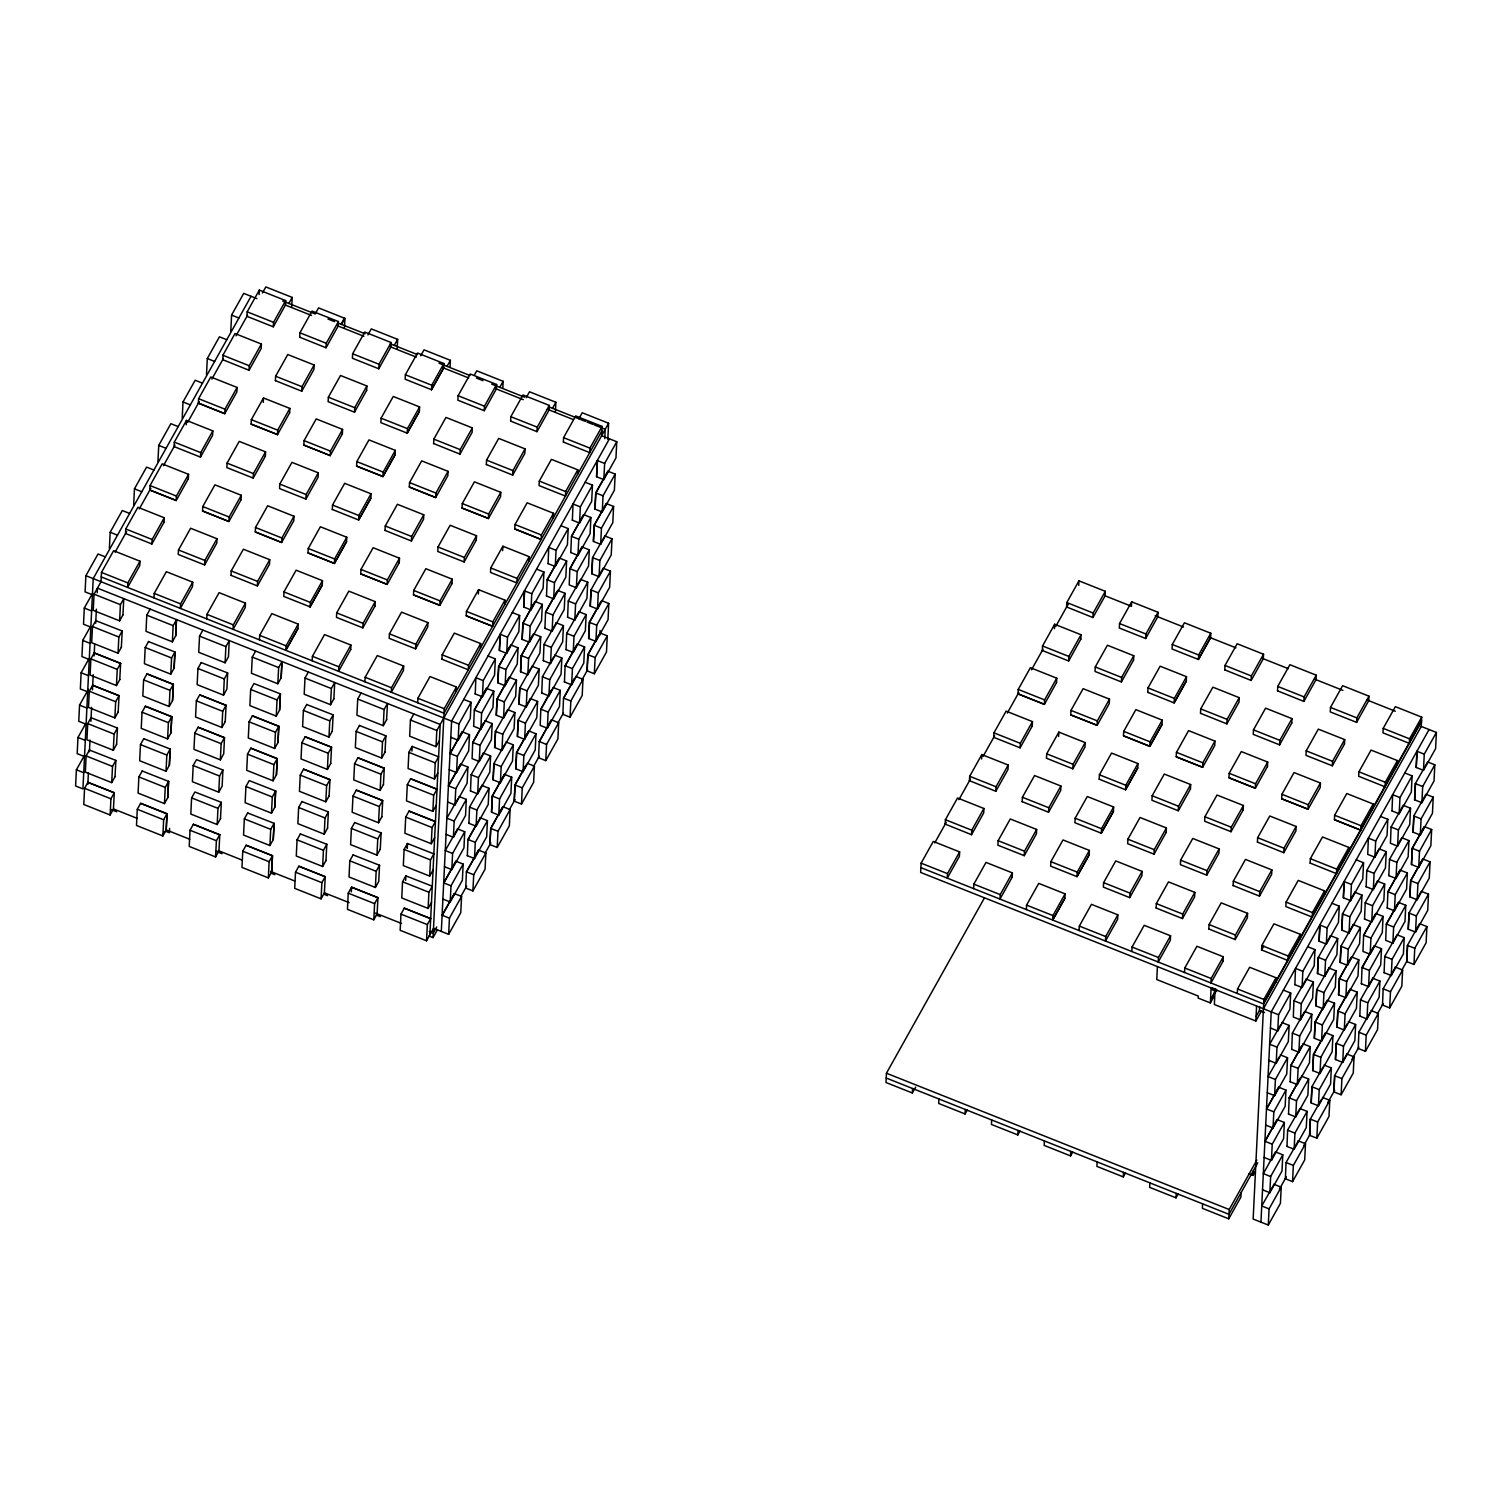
<?xml version="1.0" encoding="UTF-8"?>
<svg xmlns="http://www.w3.org/2000/svg" width="1512" height="1512" viewBox="0 0 1512 1512"><rect width="100%" height="100%" fill="white"/><g stroke="black" fill="none" stroke-linecap="round" stroke-linejoin="round"><path stroke-width="1.5" d="M84.124 756L76.394 769.816L75.6 785.994L82.933 788.905L93.215 578.605L251.049 296.295M85.693 723.643L77.981 737.459L77.188 753.637L84.502 756.548M88.376 689.321L79.55 705.121L78.756 721.281L86.089 724.21M88.868 658.93L81.138 672.764L80.344 688.943L87.677 691.853M90.455 626.592L82.725 640.408L81.931 656.586L89.246 659.497M92.024 594.235L84.294 608.051L83.519 624.229L90.833 627.14M105.349 556.888L98.034 553.978L85.882 575.694L85.088 591.872L92.421 594.783M113.438 809.052L114.288 792.76L87.923 782.271L84.559 788.3L83.765 804.478L110.13 814.968L113.513 808.939L137.346 818.427M89.51 749.914L86.146 755.943L85.352 772.122L111.718 782.611L115.082 776.582M91.098 717.557L87.715 723.605L86.94 739.784L113.305 750.254L116.67 744.225M118.182 712.001L119.051 695.69L92.686 685.22L89.302 691.249L88.509 707.427L114.874 717.898L118.257 711.868M119.769 679.644L120.62 663.352L94.254 652.863L90.89 658.892L90.096 675.07L116.462 685.56L119.845 679.512M95.842 620.506L92.478 626.535L91.684 642.713L118.049 653.203L121.414 647.174M139.992 561.198L127.84 582.914L127.632 587.412L139.766 565.601L139.992 561.198L113.608 550.708L101.474 572.424L101.02 581.723L94.046 594.178L93.253 610.357L119.637 620.846L123.001 614.817M87.828 784.426L88.395 772.745M89.416 751.71L90.002 740.029M90.909 721.337L91.589 707.314M92.459 689.831L93.196 674.617M94.103 655.906L94.689 644.225M95.71 623.209L96.39 609.185M97.203 592.817L97.429 588.149L440.2 724.456L429.899 934.756M109.374 548.44L110.168 532.262L122.302 510.546L129.635 513.456M110.13 814.968L110.924 798.79L114.288 792.76L87.866 782.403M111.718 782.611L112.512 766.433L115.876 760.404L89.435 750.047M113.305 750.254L114.08 734.076L117.463 728.047L91.022 717.69M114.874 717.898L115.668 701.738L119.051 695.69L92.61 685.333M116.462 685.56L117.256 669.381L120.62 663.352M118.049 653.203L118.843 637.024L122.207 630.995L95.766 620.638M119.637 620.846L120.412 604.668L123.795 598.639L122.926 614.93M164.052 522.264L164.26 517.765L137.894 507.276L125.761 528.992L125.534 533.49L151.899 543.98L164.052 522.169M115.025 776.714L115.876 760.404M116.594 744.358L117.463 728.047M121.357 647.287L122.207 630.995M133.661 505.008L134.455 488.83L146.588 467.113L153.922 470.024M188.339 478.737L176.186 500.548L149.82 490.058L150.047 485.56L162.181 463.844L188.546 474.333L188.32 478.831M137.29 809.279L136.496 825.457L162.861 835.947L166.244 829.899L167.038 813.721L140.673 803.25L137.29 809.279L163.655 819.769L162.861 835.947M142.241 770.893L138.877 776.922L138.083 793.101L164.449 803.59L167.813 797.561L168.607 781.383L142.185 771.007M143.829 738.536L140.465 744.565L139.671 760.744L166.036 771.233L169.401 765.204L170.194 749.026L143.753 738.669M142.034 712.209L141.24 728.387L167.605 738.877L170.988 732.847L171.782 716.669L145.417 706.18L142.034 712.209L168.399 722.698L167.605 738.877M143.621 679.871L142.827 696.03L169.193 706.52L172.576 700.491L173.37 684.312L146.985 673.823L143.621 679.871L169.987 690.341L169.193 706.52M148.573 641.466L145.209 647.514L144.415 663.692L170.78 674.163L174.145 668.134L174.938 651.955L148.497 641.598M150.16 609.128L146.777 615.157L146.002 631.336L172.368 641.825L175.732 635.777L176.526 619.599L173.162 625.647L172.368 641.825M151.899 543.98L152.126 539.482L164.26 517.765M157.947 461.576L158.741 445.397L170.875 423.681L178.189 426.592M153.997 597.902L154.205 593.403L166.358 571.687L192.723 582.177L192.496 586.656L180.363 608.372L180.571 603.893L192.723 582.177M174.315 442.128L174.107 446.626L200.472 457.115L212.606 435.305L212.833 430.901L186.467 420.412L174.315 442.128L200.699 452.617L200.472 457.115M176.186 500.548L176.413 496.049L188.546 474.333M182.215 418.144L183.009 401.965L195.161 380.249L202.476 383.16M164.449 803.59L165.243 787.412L168.607 781.383M166.036 771.233L166.83 755.055L170.194 749.026M170.78 674.163L171.574 657.985L174.938 651.955L174.088 668.266M178.492 549.971L178.265 554.469L204.63 564.94L216.783 543.129L216.991 538.745L190.625 528.255L178.492 549.971L204.857 560.461L204.63 564.94M166.169 830.031L166.963 813.853L140.597 803.363M167.756 797.674L168.55 781.496M169.344 765.318L170.119 749.139M170.913 732.961L171.706 716.801L145.341 706.312M172.5 700.623L173.294 684.445L146.929 673.955M175.657 635.909L176.45 619.731M186.241 424.815L186.467 420.412M169.59 828.349L169.382 832.753L165.318 831.146M198.601 398.695L198.393 403.194L224.759 413.683L236.893 391.873L237.119 387.469L210.754 376.979L198.601 398.695L224.967 409.185L224.759 413.683L198.393 403.099M206.501 374.711L207.295 358.533L219.429 336.817L226.762 339.727M241.069 499.697L228.917 521.508L202.551 511.018L202.778 506.539L214.912 484.823L241.277 495.293L241.069 499.792M190.021 830.239L189.227 846.418L215.592 856.907L218.975 850.878L219.769 834.7L193.404 824.21L190.021 830.239L216.386 840.729L215.592 856.907M220.487 818.653L221.338 802.343L194.916 791.986L191.608 797.901L190.814 814.061L217.18 824.55L220.563 818.521M193.196 765.544L192.402 781.723L218.767 792.193L222.132 786.164L222.925 769.986L196.484 759.629L193.196 765.544L219.561 776.034L218.767 792.193M194.764 733.188L193.99 749.366L220.355 759.856L223.719 753.808L224.513 737.629L198.148 727.159L194.764 733.188L221.13 743.677L220.355 759.856M225.231 721.583L226.101 705.291L199.735 694.802L196.352 700.831L195.558 717.009L221.924 727.499L225.307 721.47M201.304 662.445L197.94 668.474L197.146 684.652L223.511 695.142L226.894 689.113L227.669 672.934L201.247 662.577M202.891 630.088L199.527 636.117L198.733 652.296L225.099 662.785L228.463 656.756L229.257 640.578L225.893 646.607L225.099 662.785M206.728 618.862L206.936 614.363L219.089 592.647L245.454 603.137L245.227 607.635L233.094 629.351L233.302 624.853L245.454 603.137M222.661 359.761L223.114 354.866M230.788 331.279L231.582 315.101L243.715 293.385L256.908 298.62M265.337 456.359L265.564 451.861L239.198 441.391L227.065 463.107L226.838 467.586L253.203 478.075L265.356 456.265M241.277 495.293L229.144 517.028L228.917 521.508L202.551 510.943M217.18 824.55L217.974 808.372L221.338 802.343M221.924 727.499L222.718 711.32L226.101 705.291M223.511 695.142L224.305 678.964L227.669 672.934M231.015 575.429L231.223 570.931L243.375 549.215L269.741 559.705L269.514 564.203L257.38 585.919L231.015 575.335M247.174 311.831L246.947 316.329L273.313 326.8L285.466 305.008L285.673 300.605L259.308 290.115L247.174 311.831L273.54 322.321L273.313 326.8M222.68 359.667L249.026 370.251L249.253 365.753L261.387 344.037L235.021 333.547L222.888 355.263L249.253 365.753M289.624 412.833L277.49 434.643L251.124 424.154L251.332 419.675L263.485 397.958L289.85 408.429L289.624 412.927M259.1 294.613L259.308 290.115M253.203 478.075L253.43 473.577L265.564 451.861M261.387 344.037L261.179 348.535L249.026 370.251M255.509 527.499L255.282 531.997L281.648 542.487L293.8 520.676L294.008 516.272L267.643 505.783L255.509 527.499L281.875 537.988L281.648 542.487L255.301 531.903M263.258 402.343L263.485 397.958M242.752 851.218L241.977 867.397L268.342 877.886L271.706 871.838L272.5 855.679L246.135 845.189L242.752 851.218L269.117 861.708L268.342 877.886M247.722 812.832L244.339 818.861L243.545 835.04L269.911 845.529L273.294 839.5L274.088 823.322L247.647 812.965M245.927 786.505L245.133 802.683L271.498 813.173L274.863 807.143L275.656 790.965L249.234 780.608L245.927 786.505L272.292 796.994L271.498 813.173M247.514 754.148L246.721 770.326L273.086 780.816L276.45 774.787L277.244 758.608L250.879 748.119L247.514 754.148L273.88 764.637L273.086 780.816M249.083 721.81L248.289 737.988L274.655 748.459L278.038 742.43L278.832 726.251L252.466 715.762L249.083 721.81L275.449 732.28L274.655 748.459M250.671 689.453L249.877 705.631L276.242 716.102L279.625 710.073L280.419 693.895L253.978 683.537L250.671 689.453L277.036 699.943L276.242 716.102M255.622 651.067L252.258 657.096L251.465 673.275L277.83 683.764L281.194 677.716L281.988 661.557L278.624 667.586L277.83 683.764M257.38 585.919L257.588 581.421L269.741 559.705M259.459 639.841L259.686 635.342L271.82 613.626L298.185 624.116L297.959 628.595L285.825 650.311L286.051 645.832L298.185 624.116M275.392 380.722L275.619 376.242L287.771 354.526L314.137 364.997L313.91 369.495L301.776 391.211L275.411 380.627M277.49 434.643L277.698 430.145L289.85 408.429M279.796 484.067L279.569 488.565L305.934 499.055L318.087 477.244L318.295 472.84L291.929 462.351L279.796 484.067L306.161 494.556L305.934 499.055M291.74 306.671L292.194 297.41L265.829 286.94L262.445 292.969M269.911 845.529L270.705 829.351L274.088 823.322L273.218 839.614M283.954 591.91L283.746 596.408L310.111 606.879L322.245 585.163L322.472 580.684L296.106 570.194L283.954 591.91L310.319 602.4L310.111 606.879M271.631 871.97L272.425 855.792L246.059 845.303M274.806 807.257L275.6 791.078M276.394 774.919L277.168 758.74L250.803 748.251M277.962 742.562L278.756 726.384L252.391 715.894M279.55 710.205L280.344 694.027M281.137 677.848L281.931 661.67M299.678 337.289L299.905 332.791L312.039 311.075L338.404 321.565L338.197 326.063M301.776 391.211L301.984 386.713L314.137 364.997M342.373 433.812L330.221 455.622L303.855 445.133L304.063 440.635L316.216 418.918L342.581 429.408L342.355 433.906M308.24 548.478L308.013 552.976L334.398 563.447L346.531 541.731L346.758 537.251L320.374 526.762L308.24 548.478L334.606 558.967L334.398 563.447L308.032 552.882M324.381 892.949L325.231 876.639L298.866 866.149L295.501 872.197L294.708 888.357L321.073 898.846L324.437 892.817M300.453 833.792L297.07 839.84L296.276 856.019L322.642 866.489L326.025 860.46M302.022 801.454L298.658 807.484L297.864 823.662L324.23 834.152L327.613 828.103M329.125 795.879L329.975 779.587L303.61 769.098L300.245 775.127L299.452 791.305L325.817 801.795L329.181 795.766M330.693 763.522L331.563 747.23L305.197 736.741L301.814 742.77L301.039 758.948L327.405 769.438L330.769 763.409M306.785 704.384L303.402 710.413L302.608 726.592L328.973 737.081L332.356 731.052M308.353 672.027L304.989 678.056L304.195 694.235L330.561 704.724L333.944 698.695M299.697 337.195L326.044 347.779L326.271 343.281L338.404 321.565M312.19 660.801L312.417 656.321L324.551 634.586L350.916 645.076L350.708 649.574M366.641 390.474L366.868 385.976L340.502 375.486L328.35 397.202L328.142 401.701L354.507 412.19L366.641 390.38M330.221 455.622L330.448 451.124L342.581 429.408M332.3 509.544L332.527 505.046L344.66 483.33L371.026 493.819L370.818 498.298L358.665 520.015L332.3 509.45M344.471 327.631L344.925 318.389L318.56 307.9L315.252 313.816M321.073 898.846L321.867 882.668L325.231 876.639M322.642 866.489L323.436 850.311L326.819 844.282L300.378 833.925M324.23 834.152L325.023 817.973L328.387 811.925L301.965 801.568M325.817 801.795L326.611 785.616L329.975 779.587M327.405 769.438L328.18 753.26L331.563 747.23L305.122 736.873M328.973 737.081L329.767 720.903L333.15 714.874L306.709 704.516M330.561 704.724L331.355 688.546L334.719 682.517L333.868 698.827M374.976 606.142L375.203 601.644L348.837 591.154L336.685 612.87L336.477 617.368L362.842 627.858L374.995 606.047M325.949 860.593L326.819 844.282M327.537 828.236L328.387 811.925M332.281 731.165L333.15 714.874M352.636 353.77L352.409 358.268L378.775 368.758L390.928 346.947L391.154 342.544L364.77 332.054L352.636 353.77L379.002 364.26L378.775 368.758M350.916 645.076L338.782 666.792L338.556 671.29L350.708 649.48M354.507 412.19L354.715 407.692L366.868 385.976M356.586 466.093L356.813 461.614L368.947 439.897L395.312 450.368L395.086 454.866L382.952 476.582L356.586 466.093L382.952 476.488L395.104 454.772M371.026 493.819L358.892 515.535L358.665 520.015L370.818 498.204M399.262 562.615L387.129 584.426L360.763 573.936L360.971 569.438L373.124 547.722L399.489 558.212L399.262 562.71M377.112 913.909L377.962 897.618L351.597 887.128L348.232 893.157L347.439 909.336L373.804 919.825L377.168 913.796M353.184 854.771L349.801 860.8L349.026 876.979L375.392 887.468L378.756 881.439L379.55 865.261L353.109 854.904M354.772 822.415L351.389 828.444L350.595 844.622L376.96 855.112L380.344 849.082M381.856 816.858L382.706 800.547L356.341 790.058L352.976 796.106L352.183 812.265L378.548 822.755L381.912 816.726M383.443 784.501L384.294 768.19L357.928 757.72L354.564 763.749L353.77 779.927L380.136 790.398L383.5 784.369M359.516 725.363L356.133 731.392L355.339 747.571L381.723 758.06L385.087 752.012M361.084 693.006L357.72 699.035L356.926 715.214L383.292 725.703L386.675 719.674M362.842 627.858L363.069 623.36L375.203 601.644M351.294 891.872L351.597 887.128M364.921 681.78L365.148 677.282L377.282 655.565L403.647 666.055L403.439 670.553L391.287 692.269L391.513 687.771L403.647 666.055M381.081 418.181L380.873 422.661L407.238 433.15L419.372 411.434L419.599 406.936L393.233 396.465L381.081 418.181L407.446 428.652L407.238 433.15L419.372 411.34M382.952 476.582L383.179 472.084L395.312 450.368M385.031 530.504L385.258 526.006L397.391 504.29L423.757 514.779L423.549 519.277L411.396 540.994L385.05 530.41M397.202 348.61L397.656 339.368L371.29 328.879L367.926 334.908M387.129 584.426L387.337 579.928L399.489 558.212M373.804 919.825L374.598 903.647L377.962 897.618M375.392 887.468L376.167 871.29L379.55 865.261M376.96 855.112L377.754 838.933L381.137 832.904L354.696 822.547M378.548 822.755L379.342 806.576L382.706 800.547L356.284 790.19M380.136 790.398L380.93 774.22L384.294 768.19M381.723 758.06L382.498 741.882L385.881 735.834L359.44 725.476M383.292 725.703L384.086 709.525L387.469 703.496L386.599 719.788M389.435 633.849L389.208 638.347L415.573 648.837L427.726 627.026L427.934 622.623L401.568 612.133L389.435 633.849L415.8 644.339L415.573 648.837M380.268 849.196L381.137 832.904M385.012 752.144L385.881 735.834M405.367 374.749L405.159 379.228L431.525 389.718L443.659 368.002L443.885 363.504L417.52 353.033L405.367 374.749L431.733 385.22L431.525 389.718M409.544 482.574L409.317 487.072L435.683 497.561L447.835 475.751L448.043 471.347L421.678 460.858L409.544 482.574L435.91 493.063L435.683 497.561L409.317 486.977M411.396 540.994L411.623 536.495L423.757 514.779M451.993 583.594L439.86 605.386L413.494 594.915L413.702 590.417L425.855 568.701L452.22 579.19L451.993 583.67M426.535 940.785L427.329 924.607L430.693 918.578L404.328 908.088L400.964 914.136L400.17 930.315L426.535 940.785L433.509 928.33L448.648 934.34L460.782 912.624L461.576 896.446L454.394 893.592L442.109 915.251L449.442 918.162L448.648 934.34M428.123 908.428L428.917 892.269L432.281 886.221L405.84 875.864L402.551 881.779L401.757 897.958L428.123 908.428L431.487 902.399M429.691 876.091L430.485 859.912L433.868 853.883L407.427 843.507L404.12 849.423L403.326 865.601L429.691 876.091L433.075 870.043M431.279 843.734L432.073 827.555L435.456 821.526L409.072 811.037L405.707 817.066L404.914 833.244L431.279 843.734L434.662 837.705M432.867 811.377L433.66 795.199L437.025 789.169L410.659 778.68L407.295 784.709L406.501 800.887L432.867 811.377L436.231 805.348M412.247 746.323L408.864 752.352L408.089 768.531L434.454 779.02L437.818 772.991M413.834 713.966L410.451 720.014L409.657 736.193L436.023 746.663L439.406 740.634M407.2 848.137L407.427 843.507L407.276 848.005M411.944 751.067L412.171 746.455L438.612 756.813L435.248 762.842L434.454 779.02M405.688 880.362L405.915 875.75M417.652 702.74L417.879 698.26L430.013 676.544L456.378 687.015L456.17 691.513M433.604 443.64L433.831 439.141L445.964 417.425L472.33 427.915L472.103 432.413L459.969 454.129L433.604 443.545M476.28 540.238L476.507 535.758L450.141 525.269L437.989 546.985L437.781 551.483L464.146 561.954L476.28 540.143M450.047 367.265L450.387 360.329L424.021 349.839L420.733 355.755M439.86 605.386L440.068 600.907L452.22 579.19M436.023 746.663L436.817 730.485L608.599 423.247L582.233 412.757L578.926 418.673M441.939 659.308L442.165 654.828L454.299 633.112L480.665 643.583L480.457 648.081M458.098 395.709L457.89 400.207L484.256 410.697L496.39 388.886L496.616 384.483L470.251 373.993L458.098 395.709L484.464 406.199L484.256 410.697M428.992 936.004L433.056 937.61L444.245 708.731L456.378 687.015M459.969 454.129L460.196 449.631L472.33 427.915M441.315 931.43L451.597 721.13L609.43 438.82M462.048 508.051L462.275 503.553L474.409 481.837L500.774 492.326L500.567 496.805L488.414 518.522L462.048 508.051L488.433 518.427M464.146 561.954L464.354 557.474L476.507 535.758M442.903 899.073L450.217 901.984L451.011 885.805L463.163 864.089L455.83 861.178L443.696 882.895L451.011 885.805M444.49 866.716L451.805 869.627L452.598 853.467L464.732 831.751L457.418 828.822M446.059 834.378L453.392 837.289L454.186 821.11L466.32 799.394L459.005 796.484M447.646 802.021L454.98 804.932L455.755 788.754L467.907 767.038L460.574 764.127L448.44 785.843L455.755 788.754M449.234 769.665L456.548 772.575L457.342 756.397L469.495 734.681L462.162 731.77L450.028 753.486L457.342 756.397M450.822 737.308L458.136 740.218L458.93 724.04L471.064 702.324L463.749 699.413M504.951 600.151L492.817 621.867L492.591 626.365L466.225 615.875L466.452 611.377L478.586 589.661L504.951 600.151L504.724 604.649M480.665 643.583L468.531 665.299L468.304 669.797L441.939 659.213M463.163 864.089L462.37 880.267L450.217 901.984M464.732 831.751L463.957 847.911L451.805 869.627M466.32 799.394L465.526 815.573L453.392 837.289M467.907 767.038L467.113 783.216L454.98 804.932M469.495 734.681L468.701 750.859L456.548 772.575M471.064 702.324L470.27 718.502L458.136 740.218M478.378 594.065L478.586 589.661M466.395 871.819L465.753 888.054L472.916 890.908L485.068 869.192L485.862 853.014L478.529 850.103L466.395 871.819L473.71 874.73L472.916 890.908M467.34 855.697L467.983 839.462L477.905 821.696M468.909 823.341L469.552 807.106L481.855 785.465M470.497 791.003L471.139 774.768L483.424 753.108M472.878 742.468L483.916 722.717L472.727 742.411L472.084 758.646L479.247 761.5L491.4 739.784L492.194 723.605L484.861 720.695M473.672 726.289L474.295 710.054L486.448 688.338L493.762 691.249L492.969 707.427L480.835 729.143L473.521 726.232M475.24 693.932L475.883 677.697L483.216 680.608L482.422 696.786L475.089 693.876M486.335 464.619L486.562 460.12L498.695 438.404L525.061 448.894L524.853 453.373L512.7 475.089L486.335 464.524M488.414 518.522L488.641 514.042L500.774 492.326M467.189 855.641L474.503 858.551L475.297 842.373L487.431 820.657L480.117 817.746M468.758 823.284L476.091 826.195L476.885 810.035L489.019 788.3L481.704 785.389M470.345 790.927L477.679 793.857L478.453 777.678L490.606 755.962L483.273 753.052M479.247 761.5L480.041 745.322L492.194 723.605M480.835 729.143L481.629 712.965L493.762 691.249M490.72 567.945L490.512 572.443L516.877 582.933L517.085 578.434L529.238 556.718L502.872 546.229L490.72 567.945L517.085 578.434M502.797 388.225L503.137 381.308L476.752 370.818L474.56 374.749M487.431 820.657L486.656 836.835L474.503 858.551M489.019 788.3L488.225 804.478L476.091 826.195M490.606 755.962L489.812 772.141L477.679 793.857M488.036 655.981L495.35 658.892L494.556 675.07L482.422 696.786M502.645 550.633L502.872 546.229M489.888 844.565L490.682 828.387L502.816 806.671L510.13 809.582L509.355 825.76L497.202 847.476L489.888 844.565L490.833 828.444L502.967 806.728M492.25 796.03L491.457 812.209L498.79 815.119L510.924 793.403L511.717 777.225L504.403 774.314L492.25 796.03L499.584 798.941L498.79 815.119M505.027 743.998L493.838 763.673L493.044 779.852L500.377 782.762L512.511 761.046L513.305 744.868L505.972 741.957M507.56 709.6L514.893 712.53L514.099 728.689L501.946 750.424L494.632 747.495L495.426 731.335L507.711 709.676M509.298 677.319L497.146 699.035L496.219 715.157L503.534 718.068L515.687 696.352L516.461 680.173L509.147 677.263L496.994 698.979L496.371 715.214M509.62 646.871L498.582 666.622L497.788 682.8L505.121 685.711L517.255 663.995L518.049 647.816L510.735 644.906L498.733 666.679L497.939 682.857M499.376 650.443L500.17 634.265L507.484 637.176L506.709 653.354L499.376 650.443L500.321 634.322M510.621 421.168L510.829 416.688L522.982 394.972L549.347 405.443L549.121 409.941L536.987 431.657L510.621 421.092M491.608 812.265L492.402 796.087L504.554 774.371M493.195 779.908L493.989 763.749M494.783 747.571L495.577 731.392M512.7 475.089L512.927 470.61L525.061 448.894M497.202 847.476L497.996 831.298L510.13 809.582M500.377 782.762L501.171 766.584L513.305 744.868M501.946 750.424L502.74 734.246L514.893 712.53M503.534 718.068L504.328 701.889L516.461 680.173M505.121 685.711L505.915 669.532L518.049 647.816M553.524 513.286L541.372 535.002L541.164 539.5L514.779 529.011L515.006 524.513L527.14 502.797L553.524 513.286L553.298 517.784M512.303 612.549L519.637 615.46L518.843 631.638L506.709 653.354M525.987 765.204L514.949 784.955L514.156 801.133L521.489 804.044L533.623 782.328L534.416 766.149L527.102 763.239M516.537 752.598L515.743 768.776L523.076 771.687L535.21 749.971L536.004 733.793L528.671 730.882L516.537 752.598L523.87 755.509L523.076 771.687M530.258 698.525L537.592 701.436L536.798 717.614L524.645 739.33L517.331 736.42L518.125 720.241L530.41 698.582M532.318 635.796L521.281 655.547L520.487 671.725L527.82 674.635L539.954 652.919L540.748 636.741L533.434 633.83M533.906 603.439L522.868 623.19L522.075 639.368L529.408 642.279L541.542 620.563L542.335 604.384L535.002 601.474L523.02 623.246L522.226 639.425M514.307 801.19L515.101 785.011L526.138 765.28M515.894 768.833L516.688 752.655L528.822 730.939M517.482 736.476L518.276 720.298M519.07 704.138L519.845 687.96L530.882 668.209M520.638 671.782L521.432 655.603L533.585 633.887M523.813 607.068L524.607 590.89M529.011 561.217L529.238 556.718M536.987 431.657L537.214 427.159L549.347 405.443M521.489 804.044L522.283 787.865L534.416 766.149M524.645 739.33L525.439 723.152L537.592 701.436M527.027 690.814L519.712 687.884L518.918 704.063L526.233 706.973L527.027 690.814L539.16 669.098L531.846 666.168M527.82 674.635L528.614 658.457L540.748 636.741M529.408 642.279L530.183 626.1L542.335 604.384M531.77 593.743L524.456 590.833L523.662 607.011L530.977 609.922L531.77 593.743L543.923 572.027L536.59 569.117M539.293 481.081L539.066 485.579L565.431 496.068L565.658 491.57L577.792 469.854L551.426 459.365L539.293 481.081L565.658 491.57M539.16 669.098L538.385 685.257L526.233 706.973M543.923 572.027L543.129 588.206L530.977 609.922M538.593 757.758L539.236 741.523L551.389 719.807L558.703 722.717L557.909 738.895L545.775 760.612L538.442 757.701M551.861 689.415L540.823 709.166L540.181 725.401L547.363 728.255L559.497 706.539L560.29 690.36L552.957 687.45M541.768 693.044L542.411 676.809L553.6 657.134M543.337 660.687L543.98 644.452L556.284 622.812M544.925 628.349L545.567 612.114L556.605 592.364M546.512 595.993L547.155 579.757L559.289 558.041L566.622 560.952L565.828 577.13L553.675 598.846L546.361 595.936M548.1 563.636L548.724 547.401L556.057 550.311L555.263 566.49L547.949 563.579M555.414 411.51L555.868 402.268L529.502 391.778L526.195 397.694M545.775 760.612L546.569 744.433L558.703 722.717M547.363 728.255L548.138 712.076L560.29 690.36M541.617 692.987L548.932 695.898L549.725 679.72L561.859 658.003L554.545 655.093M543.186 660.631L550.519 663.541L551.313 647.363L563.447 625.647L556.132 622.736M544.774 628.274L552.107 631.203L552.901 615.025L565.034 593.309L557.701 590.398L545.719 612.171M553.675 598.846L554.469 582.668L566.622 560.952M563.352 442.147L563.579 437.648L575.713 415.932L602.078 426.422L601.625 435.702L616.764 441.731L615.97 457.909L603.836 479.625L596.503 476.715L597.297 460.536L604.63 463.447L603.836 479.625M561.859 658.003L561.084 674.182L548.932 695.898M563.447 625.647L562.653 641.825L550.519 663.541M565.034 593.309L564.241 609.487L552.107 631.203M560.876 525.685L568.191 528.595L567.416 544.774L555.263 566.49M562.88 714.325L563.522 698.09L574.56 678.34M564.467 681.969L565.11 665.734L577.244 644.017L584.577 646.928L583.783 663.106L571.63 684.823L564.316 681.912M566.036 649.612L566.679 633.377L578.983 611.717M567.624 617.255L568.266 601.02L580.551 579.361L587.733 582.215L586.939 598.393L574.806 620.109L567.472 617.198M569.854 568.663L569.211 584.917L576.374 587.771L588.527 566.036L589.321 549.877L581.988 546.947L569.854 568.663L577.168 571.593L576.374 587.771M570.799 552.56L571.442 536.325L583.575 514.609L590.89 517.52L590.115 533.698L577.962 555.414L570.648 552.504M572.368 520.204L573.01 503.968L580.343 506.879L579.55 523.058L572.216 520.147M577.584 474.352L577.792 469.854M562.729 714.269L570.062 717.179L570.837 701.001L582.989 679.285L575.656 676.374M571.63 684.823L572.424 668.644L584.577 646.928M565.885 649.555L573.218 652.466L574.012 636.287L586.146 614.571L578.831 611.661M574.806 620.109L575.6 603.931L587.733 582.215M577.962 555.414L578.756 539.236L590.89 517.52M602.078 426.422L589.945 448.138L589.718 452.636L563.352 442.052M582.989 679.285L582.196 695.463L570.062 717.179M586.146 614.571L585.352 630.75L573.218 652.466M585.163 482.252L592.477 485.163L591.683 501.341L579.55 523.058M598.846 634.908L587.809 654.658L587.015 670.837L594.329 673.747L606.482 652.031L607.276 635.853L599.943 632.942M600.415 602.551L589.378 622.301L588.603 638.48L595.917 641.39L608.051 619.674L608.845 603.496L601.53 600.585M590.965 589.945L590.171 606.123L597.505 609.034L609.638 587.317L610.432 571.139L603.118 568.228L590.965 589.945L598.298 592.855L597.505 609.034M604.687 535.872L612.02 538.782L611.226 554.961L599.092 576.677L591.759 573.766L592.553 557.588L604.838 535.928M606.425 503.59L594.292 525.307L593.347 541.409L600.661 544.32L612.814 522.604L613.588 506.444L606.274 503.515L594.14 525.231L593.498 541.485M595.709 492.893L594.915 509.072L602.248 511.982L614.382 490.266L615.176 474.088L607.862 471.177L595.709 492.893L603.042 495.804L602.248 511.982M587.166 670.893L587.96 654.715L600.094 632.999M588.754 638.537L589.529 622.358L601.682 600.642M590.323 606.18L591.116 590.001M591.91 573.823L592.704 557.644M595.067 509.128L595.86 492.95L608.013 471.234M596.654 476.771L597.448 460.593M604.762 438.612L605.216 429.276L594.31 424.929M594.329 673.747L595.123 657.569L607.276 635.853M595.917 641.39L596.711 625.212L608.845 603.496M599.092 576.677L599.867 560.498L612.02 538.782M600.661 544.32L601.455 528.16L613.588 506.444M607.805 439.425L608.599 423.247M599.829 635.097L600.075 630.428M984.369 898.052L886.448 1073.218L885.994 1082.516L912.36 1092.987L915.667 1087.071M959.629 851.917L947.476 873.634L947.268 878.132L959.402 856.321L959.629 851.917L933.263 841.428L921.11 863.163L920.657 872.443L1278.566 1014.76L1277.772 1030.938L1270.458 1028.028M912.36 1092.987L912.568 1088.508M945.17 824.21L945.397 819.712L957.531 797.996L983.896 808.485L983.688 812.983L971.536 834.7L945.189 824.116M938.933 1098.978L938.725 1103.476L965.091 1113.966L967.302 1110.016M969.457 780.778L969.683 776.28L981.817 754.564L1008.183 765.053L1007.975 769.551L995.822 791.267L969.457 780.683M971.536 834.7L971.762 830.201L983.896 808.485M973.633 888.621L973.841 884.123L985.994 862.407L1012.36 872.896L1012.133 877.395M981.609 758.967L981.817 754.564M965.091 1113.966L965.299 1109.468M1032.242 726.119L1032.469 721.621L1006.104 711.131L993.97 732.847L993.743 737.346L1020.109 747.835L1032.261 726.025M995.822 791.267L996.049 786.769L1008.183 765.053M998.128 840.691L997.901 845.189L1024.285 855.679L1036.419 833.868L1036.646 829.464L1010.262 818.975L998.128 840.691L1024.493 851.18L1024.285 855.679M1012.36 872.896L1000.207 894.613L999.999 899.111L1012.133 877.3M991.664 1119.957L991.456 1124.456L1017.822 1134.926L1020.033 1130.995M1056.529 682.592L1044.395 704.403L1018.03 693.913L1018.237 689.415L1030.39 667.699L1056.756 678.189L1056.529 682.687M1020.109 747.835L1020.335 743.337L1032.469 721.621M1022.188 801.757L1022.414 797.259L1034.548 775.543L1060.914 786.032L1060.706 790.511L1048.553 812.227L1022.188 801.662M1026.364 909.581L1026.572 905.102L1038.725 883.386L1065.091 893.857L1064.864 898.355L1052.73 920.071L1052.957 915.573L1065.091 893.857M1017.822 1134.926L1018.048 1130.447M1080.815 639.255L1081.042 634.756L1054.658 624.267L1042.524 645.983L1042.297 650.481L1068.682 660.971L1080.815 639.16M1044.395 704.403L1044.603 699.905L1056.756 678.189M1046.474 758.325L1046.701 753.827L1058.835 732.11L1085.2 742.6L1084.973 747.079L1072.84 768.795L1046.474 758.23M1054.45 628.671L1054.658 624.267M1048.553 812.227L1048.78 807.748L1060.914 786.032M1050.859 861.67L1050.651 866.149L1077.016 876.639L1089.15 854.923L1089.377 850.424L1063.012 839.954L1050.859 861.67L1077.224 872.14L1077.016 876.639M1058.627 736.514L1058.835 732.11M1066.584 607.049L1066.811 602.551L1078.944 580.835L1105.31 591.324L1105.102 595.822L1092.949 617.539L1066.584 606.955M1044.414 1140.917L1044.187 1145.416L1070.553 1155.905L1072.764 1151.955M1068.682 660.971L1068.889 656.473L1081.042 634.756M1070.761 714.892L1070.968 710.394L1083.121 688.678L1109.487 699.168L1109.26 703.647L1097.126 725.363L1070.761 714.892L1097.126 725.269L1097.334 720.884L1109.487 699.168M1078.736 585.333L1078.944 580.835M1072.84 768.795L1073.066 764.316L1085.2 742.6M1075.145 818.219L1074.919 822.717L1101.284 833.207L1113.437 811.49L1113.645 806.992L1087.279 796.503L1075.145 818.219L1101.511 828.708L1101.284 833.207M1092.949 617.539L1093.176 613.04L1105.31 591.324M1079.096 930.56L1079.322 926.062L1091.456 904.346L1117.822 914.836L1117.595 919.334L1105.461 941.05L1105.688 936.552L1117.822 914.836M1070.553 1155.905L1070.779 1151.407M1133.546 660.215L1133.773 655.735L1107.408 645.246L1095.255 666.962L1095.047 671.46L1121.413 681.931L1133.546 660.12M1099.205 779.285L1099.432 774.787L1111.566 753.07L1137.931 763.56L1137.723 768.058L1125.571 789.774L1099.205 779.19M1103.59 882.63L1103.382 887.128L1129.747 897.618L1141.881 875.807L1142.108 871.403L1115.743 860.914L1103.59 882.63L1129.955 893.12L1129.747 897.618M1157.833 616.783L1158.041 612.284L1131.675 601.814L1119.542 623.53L1119.315 628.009L1145.68 638.499L1157.833 616.688M1097.145 1161.896L1096.918 1166.395L1123.284 1176.884L1125.495 1172.934M1121.413 681.931L1121.62 677.452L1133.773 655.735M1123.718 731.354L1123.492 735.853L1149.857 746.342L1161.991 724.626L1162.218 720.128L1135.852 709.638L1123.718 731.354L1150.084 741.844L1149.857 746.342L1123.492 735.758M1131.467 606.217L1131.675 601.814M1137.931 763.56L1125.797 785.276L1125.571 789.774L1137.723 767.964M1166.168 832.469L1166.395 827.971L1140.029 817.482L1127.876 839.198L1127.668 843.696L1154.034 854.185L1166.168 832.375M1145.68 638.499L1145.907 634L1158.041 612.284M1131.826 951.52L1132.053 947.041L1144.187 925.325L1170.553 935.796L1170.345 940.294L1158.192 962.01L1158.419 957.512L1170.553 935.796M1123.284 1176.884L1123.511 1172.386M1147.778 692.42L1147.986 687.922L1160.139 666.206L1186.504 676.696L1186.277 681.194L1174.144 702.91L1147.778 692.326M1190.454 789.018L1190.662 784.539L1164.297 774.049L1152.163 795.766L1151.936 800.264L1178.302 810.753L1190.454 788.943M1154.034 854.185L1154.242 849.687L1166.395 827.971M1156.113 908.088L1156.34 903.609L1168.474 881.893L1194.839 892.363L1194.612 896.862L1182.478 918.578L1156.113 908.013M1172.273 644.49L1172.046 648.988L1198.43 659.478L1210.564 637.762L1210.791 633.263L1184.425 622.774L1172.273 644.49L1198.638 654.98L1198.43 659.478L1210.564 637.667M1157.398 966.584L1156.774 979.549L1198.279 996.068L1198.166 998.071L1210.375 1002.928L1213.834 996.748M1149.876 1182.875L1149.649 1187.355L1176.015 1197.844L1178.226 1193.894M1186.504 676.696L1174.351 698.412L1174.144 702.91L1186.277 681.099M1176.223 756.832L1176.449 752.333L1188.583 730.617L1214.949 741.107L1214.741 745.586L1202.588 767.302L1176.223 756.832L1202.588 767.227M1178.302 810.753L1178.528 806.255L1190.662 784.539M1180.607 860.177L1180.399 864.656L1206.765 875.146L1218.899 853.335L1219.126 848.931L1192.76 838.461L1180.607 860.177L1206.973 870.647L1206.765 875.146M1182.478 918.578L1182.705 914.08L1194.839 892.363M1184.557 972.499L1184.784 968.001L1196.918 946.285L1223.284 956.775L1223.076 961.273M1176.015 1197.844L1176.242 1193.346M1200.509 713.399L1200.717 708.901L1212.87 687.185L1239.235 697.675L1239.008 702.154L1226.875 723.87L1200.509 713.305M1202.588 767.302L1202.815 762.823L1214.949 741.107M1243.185 809.997L1243.412 805.499L1217.028 795.028L1204.894 816.745L1204.667 821.224L1231.052 831.713L1243.185 809.903M1208.844 929.067L1209.071 924.569L1221.205 902.853L1247.57 913.342L1247.362 917.841L1235.209 939.557L1208.844 928.973M1224.796 669.967L1225.003 665.469L1237.156 643.753L1263.522 654.242L1263.295 658.722L1251.161 680.438L1224.796 669.873M1223.284 956.775L1211.15 978.491L1210.923 982.989L1223.076 961.178M1210.375 1002.928L1211.112 987.941M1202.607 1203.835L1202.38 1208.334L1228.746 1218.823L1240.898 1197.107L1241.106 1192.609M1226.875 723.87L1227.101 719.391L1239.235 697.675M1215.081 989.528L1214.363 1004.497L1255.867 1021.016L1261.632 1010.696M1267.472 766.471L1255.319 788.281L1228.954 777.792L1229.18 773.293L1241.314 751.577L1267.68 762.067L1267.472 766.565M1231.052 831.713L1231.259 827.215L1243.412 805.499M1233.13 885.635L1233.338 881.137L1245.491 859.421L1271.857 869.91L1271.63 874.408L1259.496 896.125L1233.13 885.541M1235.209 939.557L1235.436 935.059L1247.57 913.342M1251.161 680.438L1251.369 675.958L1263.522 654.242M1237.288 993.478L1237.515 988.98L1249.649 967.264L1276.034 977.754L1275.807 982.233M1228.746 1218.823L1229.218 1209.524L1256.85 1160.082M1291.739 723.133L1291.966 718.635L1265.601 708.145L1253.467 729.861L1253.24 734.36L1279.606 744.849L1291.758 723.038M1255.319 788.281L1255.546 783.783L1267.68 762.067M1257.417 842.203L1257.625 837.705L1269.778 815.989L1296.143 826.478L1295.916 830.976L1283.783 852.692L1257.417 842.108M1259.496 896.125L1259.723 891.626L1271.857 869.91M1255.867 1021.016L1256.585 1006.028M1300.301 934.303L1288.167 956.038L1287.94 960.517L1261.575 949.952L1261.802 945.548L1273.936 923.832L1300.301 934.303L1300.093 938.801M1256.075 1016.518L1259.458 1010.488L1259.647 1006.482M1248.988 1173.766L1253.032 1175.391L1253.259 1170.893M1277.527 690.927L1277.734 686.429L1289.887 664.713L1316.253 675.202L1316.026 679.701M1276.034 977.754L1263.881 999.47L1253.146 1219.05L1268.284 1225.06L1280.418 1203.344L1281.212 1187.166L1273.879 1184.255M1279.606 744.849L1279.832 740.351L1291.966 718.635M1260.951 1222.15L1271.233 1011.849L1429.067 729.54M1281.685 798.771L1281.911 794.272L1294.045 772.556L1320.411 783.046L1320.203 787.544L1308.05 809.26L1281.685 798.771L1308.069 809.166L1308.277 804.762L1320.411 783.046M1283.783 852.692L1283.99 848.194L1296.143 826.478M1268.284 1225.06L1269.078 1208.882L1281.212 1187.166M1262.539 1189.793L1269.853 1192.722L1270.647 1176.544L1282.8 1154.828L1275.466 1151.898L1263.333 1173.614L1270.647 1176.544M1264.127 1157.455L1271.441 1160.366L1272.235 1144.187L1284.368 1122.471L1277.054 1119.56L1264.92 1141.276L1272.235 1144.187M1265.695 1125.098L1273.028 1128.009L1273.822 1111.83L1285.956 1090.114L1278.642 1087.204L1266.489 1108.92L1273.822 1111.83M1267.283 1092.741L1274.616 1095.652L1275.41 1079.473L1287.544 1057.757L1280.21 1054.847M1268.87 1060.384L1276.185 1063.295L1276.978 1047.117L1289.131 1025.401L1281.798 1022.49M1286.088 902.116L1285.861 906.595L1312.227 917.085L1312.454 912.587L1324.588 890.87L1298.222 880.4L1286.088 902.116L1312.454 912.587M1277.527 690.833L1303.892 701.417L1304.1 696.919L1316.253 675.202M1282.8 1154.828L1282.006 1170.987L1269.853 1192.722M1284.368 1122.471L1283.593 1138.649L1271.441 1160.366M1285.956 1090.114L1285.162 1106.293L1273.028 1128.009M1287.544 1057.757L1286.75 1073.936L1274.616 1095.652M1289.131 1025.401L1288.337 1041.579L1276.185 1063.295M1283.386 990.133L1290.7 993.044L1289.906 1009.222L1277.772 1030.938M1285.389 1178.774L1286.032 1162.539L1298.317 1140.88M1286.977 1146.436L1287.619 1130.182L1299.904 1108.542L1307.086 1111.396L1306.292 1127.555L1294.14 1149.271L1286.825 1146.361M1288.545 1114.079L1289.188 1097.844L1300.226 1078.094M1290.133 1081.723L1290.775 1065.487L1301.813 1045.737M1291.721 1049.366L1292.363 1033.131L1304.648 1011.471L1311.83 1014.325L1311.036 1030.504L1298.884 1052.22L1291.569 1049.309M1306.236 979.114L1293.932 1000.774L1293.308 1017.009L1300.471 1019.863L1312.624 998.147L1313.399 981.968L1306.084 979.058M1294.877 984.652L1295.519 968.417L1302.853 971.328L1302.059 987.506L1294.726 984.596M1344.489 744.093L1344.697 739.614L1318.332 729.124L1306.198 750.84L1305.971 755.338L1332.337 765.809L1344.489 744.017M1285.238 1178.717L1292.571 1181.628L1293.346 1165.45L1305.499 1143.733L1298.165 1140.823M1294.14 1149.271L1294.933 1133.112L1307.086 1111.396M1288.394 1114.023L1295.727 1116.933L1296.521 1100.755L1308.655 1079.039L1301.341 1076.128M1289.982 1081.666L1297.315 1084.576L1298.109 1068.398L1310.242 1046.682L1302.909 1043.771M1298.884 1052.22L1299.677 1036.041L1311.83 1014.325M1300.471 1019.863L1301.265 1003.684L1313.399 981.968M1310.148 863.163L1310.356 858.684L1322.509 836.968L1348.874 847.438L1348.647 851.936M1305.499 1143.733L1304.705 1159.912L1292.571 1181.628M1308.655 1079.039L1307.861 1095.217L1295.727 1116.933M1310.242 1046.682L1309.449 1062.86L1297.315 1084.576M1307.672 946.701L1314.986 949.612L1314.193 965.79L1302.059 987.506M1321.507 1099.432L1310.318 1119.107L1309.524 1135.285L1316.839 1138.196L1328.991 1116.48L1329.785 1100.301L1322.452 1097.391M1324.039 1065.034L1331.354 1067.944L1330.56 1084.123L1318.426 1105.839L1311.112 1102.928L1311.887 1086.75L1323.076 1067.075M1325.759 1032.753L1313.626 1054.469L1312.681 1070.572L1320.014 1073.501L1332.148 1051.785L1332.941 1035.607L1325.608 1032.696L1313.474 1054.412L1312.832 1070.647M1326.1 1002.305L1315.062 1022.055L1314.268 1038.234L1321.582 1041.144L1333.735 1019.428L1334.529 1003.25L1327.196 1000.339L1315.213 1022.112L1314.419 1038.29M1328.783 967.982L1336.098 970.893L1335.323 987.071L1323.17 1008.787L1315.856 1005.877L1316.65 989.698L1328.935 968.039M1368.757 700.661L1368.984 696.182L1342.618 685.692L1330.484 707.408L1330.258 711.906L1356.623 722.377L1368.776 700.585M1309.676 1135.342L1310.469 1119.163M1311.244 1102.985L1312.038 1086.826M1316.007 1005.934L1316.801 989.755M1317.576 973.577L1318.369 957.398L1330.522 935.682M1319.163 941.22L1319.957 925.042M1324.361 895.369L1324.588 890.87M1332.337 765.809L1332.563 761.33L1344.697 739.614M1316.839 1138.196L1317.632 1122.017L1329.785 1100.301M1318.426 1105.839L1319.22 1089.661L1331.354 1067.944M1320.014 1073.501L1320.808 1057.323L1332.941 1035.607M1321.582 1041.144L1322.376 1024.966L1334.529 1003.25M1323.17 1008.787L1323.964 992.609L1336.098 970.893M1325.552 960.252L1318.218 957.342L1317.424 973.52L1324.758 976.431L1325.552 960.252L1337.685 938.536L1330.371 935.626M1327.139 927.895L1319.806 924.985L1319.012 941.163L1326.345 944.074L1327.139 927.895L1339.273 906.179L1331.94 903.269M1334.642 815.251L1334.434 819.731L1360.8 830.22L1361.008 825.722L1373.161 804.006L1346.795 793.535L1334.642 815.251L1361.008 825.722M1348.874 847.438L1336.721 869.154L1336.513 873.652L1310.148 863.068M1337.685 938.536L1336.891 954.715L1324.758 976.431M1339.273 906.179L1338.479 922.358L1326.345 944.074M1346.738 1053.958L1354.053 1056.869L1353.259 1073.047L1341.125 1094.764L1333.811 1091.853L1334.586 1075.675L1346.89 1054.015M1348.798 991.229L1337.761 1010.961L1336.967 1027.139L1344.3 1030.069L1356.434 1008.334L1357.228 992.174L1349.895 989.245M1338.555 994.802L1339.348 978.623L1351.482 956.907L1358.815 959.818L1358.022 975.996L1345.869 997.712L1338.555 994.802L1339.5 978.68L1351.633 956.964M1353.07 924.55L1360.384 927.461L1359.59 943.639L1347.457 965.355L1340.123 962.445L1340.917 946.266L1353.221 924.607M1354.79 892.25L1342.505 913.909L1341.711 930.088L1349.044 932.998L1361.178 911.282L1361.972 895.104L1354.639 892.193M1333.962 1091.91L1334.737 1075.731M1335.531 1059.553L1336.324 1043.374L1347.362 1023.643M1337.118 1027.215L1337.912 1011.037L1350.046 989.321M1340.275 962.501L1341.068 946.323M1341.862 930.145L1342.656 913.966M1343.45 897.788L1344.244 881.609M1356.623 722.377L1356.85 717.898L1368.984 696.182M1341.125 1094.764L1341.919 1078.585L1354.053 1056.869M1343.506 1046.228L1336.173 1043.318L1335.379 1059.496L1342.713 1062.407L1343.506 1046.228L1355.64 1024.512L1348.326 1021.602M1344.3 1030.069L1345.075 1013.891L1357.228 992.174M1345.869 997.712L1346.663 981.534L1358.815 959.818M1347.457 965.355L1348.25 949.177L1360.384 927.461M1349.044 932.998L1349.838 916.82L1361.972 895.104M1351.407 884.463L1344.092 881.553L1343.299 897.731L1350.613 900.642L1351.407 884.463L1363.559 862.747L1356.226 859.837M1358.929 771.819L1358.702 776.299L1385.068 786.788L1385.294 782.29L1397.428 760.574L1371.063 750.084L1358.929 771.819L1385.294 782.29M1355.64 1024.512L1354.846 1040.691L1342.713 1062.407M1363.559 862.747L1362.766 878.926L1350.613 900.642M1370.061 1012.567L1358.872 1032.242L1358.23 1048.477L1365.412 1051.331L1377.545 1029.615L1378.339 1013.437L1371.025 1010.526M1359.817 1016.121L1360.46 999.886L1372.745 978.226M1361.405 983.783L1362.047 967.529L1373.085 947.797M1363.616 935.191L1362.973 951.426L1370.156 954.28L1382.289 932.564L1383.083 916.385L1375.769 913.475L1363.616 935.191L1370.949 938.101L1370.156 954.28M1364.561 919.069L1365.204 902.834L1377.489 881.175M1366.149 886.712L1366.791 870.477L1379.076 848.818L1386.258 851.672L1385.464 867.85L1373.312 889.566L1365.997 886.656M1372.934 808.504L1373.161 804.006M1365.412 1051.331L1366.205 1035.153L1378.339 1013.437M1359.666 1016.064L1366.999 1018.975L1367.774 1002.796L1379.927 981.08L1372.594 978.169M1361.254 983.707L1368.568 986.618L1369.362 970.458L1381.514 948.742L1374.181 945.813M1364.41 919.012L1371.743 921.923L1372.537 905.745L1384.671 884.029L1377.337 881.118M1373.312 889.566L1374.106 873.388L1386.258 851.672M1375.693 841.031L1368.379 838.12L1367.736 854.356L1374.899 857.209L1375.693 841.031L1387.827 819.315L1380.513 816.404M1383.215 728.368L1382.989 732.866L1409.354 743.356L1409.581 738.858L1421.715 717.142L1395.349 706.652L1383.215 728.368L1409.581 738.858M1379.927 981.08L1379.133 997.258L1366.999 1018.975M1381.514 948.742L1380.721 964.902L1368.568 986.618M1384.671 884.029L1383.877 900.207L1371.743 921.923M1387.827 819.315L1387.052 835.493L1374.899 857.209M1382.516 1005.045L1383.159 988.81L1395.444 967.151M1384.104 972.688L1384.746 956.453L1397.031 934.794L1404.213 937.648L1403.419 953.826L1391.267 975.542L1383.952 972.632M1386.315 924.097L1385.691 940.332L1392.854 943.186L1404.988 921.469L1405.782 905.291L1398.468 902.38L1386.315 924.097L1393.648 927.007L1392.854 943.186M1387.26 907.994L1387.903 891.759L1400.055 870.043L1407.37 872.953L1406.576 889.132L1394.442 910.848L1387.109 907.918M1388.848 875.637L1389.49 859.402L1401.775 837.742L1408.957 840.596L1408.163 856.775L1396.03 878.491L1388.696 875.58M1391.078 827.045L1390.435 843.28L1397.598 846.134L1409.751 824.418L1410.545 808.24L1403.212 805.329L1391.078 827.045L1398.392 829.956L1397.598 846.134M1392.004 810.923L1392.647 794.688L1399.98 797.599L1399.186 813.777L1391.853 810.867M1397.22 765.072L1397.428 760.574M1382.365 1004.989L1389.698 1007.899L1390.492 991.721L1402.626 970.005L1395.293 967.094M1391.267 975.542L1392.061 959.364L1404.213 937.648M1394.442 910.848L1395.236 894.669L1407.37 872.953M1396.03 878.491L1396.804 862.312L1408.957 840.596M1402.626 970.005L1401.832 986.183L1389.698 1007.899M1404.799 772.972L1412.113 775.883L1411.32 792.061L1399.186 813.777M1407.445 945.378L1406.651 961.556L1413.966 964.467L1426.118 942.751L1426.912 926.572L1419.579 923.662L1407.445 945.378L1414.759 948.289L1413.966 964.467M1408.239 929.2L1409.014 913.021L1421.318 891.362L1428.481 894.216L1427.706 910.394L1415.553 932.11L1408.239 929.2L1409.165 913.078M1422.905 859.005L1410.753 880.721L1409.808 896.843L1417.141 899.753L1429.275 878.037L1430.068 861.859L1422.754 858.948L1410.601 880.664L1409.959 896.899M1424.474 826.667L1412.34 848.383L1411.395 864.486L1418.728 867.397L1430.862 845.68L1431.656 829.521L1424.323 826.591L1412.189 848.308L1411.546 864.562M1413.777 815.97L1412.983 832.148L1420.297 835.059L1432.45 813.343L1433.244 797.164L1425.91 794.254L1413.777 815.97L1421.091 818.88L1420.297 835.059M1427.649 761.953L1415.345 783.613L1414.571 799.791L1421.885 802.702L1434.019 780.986L1434.812 764.807L1427.498 761.897M1423.472 770.345L1424.266 754.167L1416.933 751.256L1416.139 767.434L1423.472 770.345L1435.606 748.629L1436.4 732.451L1421.261 726.44L1421.715 717.142M1406.803 961.613L1407.596 945.435M1413.134 832.205L1413.928 816.026M1414.703 799.848L1415.497 783.67M1416.29 767.491L1417.084 751.313M1415.553 932.11L1416.347 915.932L1428.481 894.216M1417.141 899.753L1417.935 883.575L1430.068 861.859M1418.728 867.397L1419.503 851.237L1431.656 829.521M1421.885 802.702L1422.679 786.523L1434.812 764.807M115.082 552.201L126.611 531.581M139.274 508.92L150.803 488.319M163.466 465.639L174.995 445.038M187.658 422.377L199.187 401.757M211.85 379.096L223.379 358.495M236.042 335.815L247.571 315.214M200.699 452.617L212.833 430.901M224.967 409.185L237.119 387.469M273.54 322.321L285.673 300.605M288.83 303.458L292.194 297.41M204.857 560.461L216.991 538.745M326.044 347.779L338.197 325.968M341.069 324.23L344.434 318.2M341.561 324.418L344.925 318.389M169.987 690.341L173.37 684.312M168.399 722.698L171.782 716.669M281.875 537.988L294.008 516.272M306.161 494.556L318.295 472.84M379.002 364.26L391.154 342.544M394.292 345.397L397.656 339.368M163.655 819.769L167.038 813.721M162.37 835.739L164.619 831.713M221.13 743.677L224.513 737.629M310.319 602.4L322.472 580.684M334.606 558.967L346.758 537.251M407.446 428.652L419.599 406.936M431.733 385.22L443.885 363.504M285.825 650.236L297.977 628.519M310.111 606.803L322.245 585.087M334.398 563.352L346.531 541.636M431.525 389.623L443.659 367.907M447.023 366.358L450.387 360.329M219.561 776.034L222.925 769.986M277.036 699.943L280.419 693.895M275.449 732.28L278.832 726.251M216.386 840.729L219.769 834.7M273.88 764.637L277.244 758.608M435.91 493.063L448.043 471.347M484.464 406.199L496.616 384.483M499.754 387.337L503.137 381.308M272.292 796.994L275.656 790.965M269.117 861.708L272.5 855.679M415.8 644.339L427.934 622.623M552.485 408.297L555.868 402.268M601.852 430.92L444.018 713.229L101.247 576.923M483.216 680.608L495.35 658.892M507.484 637.176L519.637 615.46M556.057 550.311L568.191 528.595M580.343 506.879L592.477 485.163M604.63 463.447L616.764 441.731M450.179 753.543L462.313 731.827M486.599 688.395L474.447 710.111L481.629 712.965M547.306 579.814L559.44 558.098M583.726 514.666L571.574 536.382L578.756 539.236M603.042 495.804L615.176 474.088M448.591 785.9L460.725 764.184M570.005 568.739L582.139 547.023M577.168 571.593L589.321 549.877M458.041 798.506L446.853 818.2L454.186 821.11M457.569 828.897L445.265 850.538L452.598 853.467M598.298 592.855L610.432 571.139M443.848 882.951L455.981 861.235M468.115 839.519L480.268 817.803M540.975 709.222L552.012 689.491M565.261 665.79L577.395 644.074M499.584 798.941L511.717 777.225M523.87 755.509L536.004 733.793M442.26 915.308L454.394 893.592M466.546 871.876L478.68 850.16M539.387 741.579L551.521 719.863M563.674 698.147L574.711 678.397M436.722 926.932L433.264 933.112L429.219 931.505M433.056 937.61L437.459 929.71M460.895 896.408L466.66 886.089M485.106 853.127L490.852 842.827M509.298 809.846L515.044 799.546M533.49 766.565L539.236 756.265M557.682 723.303L563.447 713.002M581.874 680.022L587.639 669.721M449.442 918.162L461.576 896.446M473.71 874.73L485.862 853.014M934.718 842.921L946.247 822.32M958.91 799.64L970.439 779.039M983.102 756.378L994.631 735.758M1007.294 713.097L1018.823 692.496M1031.486 669.816L1043.015 649.215M1055.678 626.554L1068.36 603.874M1024.493 851.18L1036.646 829.464M1077.224 872.14L1089.377 850.424M1101.511 828.708L1113.645 806.992M1150.084 741.844L1162.218 720.128M1198.638 654.98L1210.791 633.263M1052.73 919.976L1064.883 898.26M1077.016 876.544L1089.15 854.828M1101.303 833.112L1113.437 811.396M1149.857 746.248L1162.01 724.532M1129.955 893.12L1142.108 871.403M1206.973 870.647L1219.126 848.931M1303.892 701.417L1316.026 679.606M1215.553 989.434L1211.981 998.222L1215.421 992.061M1212.019 997.504L1215.459 991.343M1261.575 950.046L1263.786 946.002M1263.711 1003.061L1421.545 720.733M1421.507 721.64L1263.654 1003.949L920.902 867.642M1263.427 1008.75L1421.261 726.44M1278.566 1014.76L1290.7 993.044M1302.853 971.328L1314.986 949.612M1399.98 797.599L1412.113 775.883M1424.266 754.167L1436.4 732.451M1280.853 1024.531L1269.664 1044.206L1276.978 1047.117M1398.392 829.956L1410.545 808.24M1279.265 1056.888L1268.077 1076.563L1275.41 1079.473M1421.091 818.88L1433.244 797.164M1266.64 1108.976L1278.793 1087.26M1301.964 1045.794L1290.927 1065.544L1298.109 1068.398M1363.767 935.248L1375.92 913.532M1400.207 870.099L1388.054 891.815L1395.236 894.669M1370.949 938.101L1383.083 916.385M1265.072 1141.333L1277.205 1119.617M1289.339 1097.901L1300.377 1078.15M1362.199 967.604L1374.332 945.888M1386.466 924.172L1398.619 902.456M1257.776 1162.804L1228.972 1214.325L886.202 1078.018M1253.032 1175.391L1255.243 1171.441M1393.648 927.007L1405.782 905.291M1274.03 1184.312L1261.745 1205.971L1269.078 1208.882M1279.398 1189.188L1286.296 1176.827M1303.59 1145.907L1310.488 1133.546M1327.782 1102.626L1334.68 1090.265M1351.974 1059.364L1358.891 1047.003M1377.319 1014.023L1383.083 1003.722M1401.511 970.742L1407.275 960.441M1414.759 948.289L1426.912 926.572M1104.932 595.747L1131.127 606.161M1155.149 615.724L1183.518 627.007M1209.732 637.421L1235.928 647.835M1262.123 658.268L1288.318 668.682M1314.514 679.096L1342.902 690.379M1366.924 699.943L1395.293 711.226M1066.811 602.551L1093.176 613.04M1119.542 623.53L1145.907 634M1225.003 665.469L1251.369 675.958M1277.734 686.429L1304.1 696.919M1330.484 707.408L1356.85 717.898M282.744 301.039L314.855 313.797M327.953 319.013L334.606 321.659M338.858 323.36L365.072 333.774M390.228 343.772L417.463 354.602M438.915 363.145L469.854 375.448M476.412 378.057L482.971 380.646M491.646 384.105L524.437 397.146M548.44 406.69L585.579 421.451M586.977 422.018L593.063 424.437M285.295 305.027L311.491 315.441M337.686 325.855L363.882 336.288M390.077 346.702L416.291 357.115M442.487 367.529L468.682 377.962M494.878 388.376L523.265 399.659M547.287 409.204L573.483 419.637M299.905 332.791L326.271 343.281M510.829 416.688L537.214 427.159M563.579 437.648L589.945 448.138M1415.345 783.613L1422.679 786.523M231.582 315.101L238.896 318.011M1042.524 645.983L1068.889 656.473M1095.255 666.962L1121.62 677.452M1147.986 687.922L1174.351 698.412M1200.717 708.901L1227.101 719.391M1253.467 729.861L1279.832 740.351M1306.198 750.84L1332.563 761.33M275.619 376.242L301.984 386.713M328.35 397.202L354.715 407.692M433.831 439.141L460.196 449.631M486.562 460.12L512.927 470.61M207.295 358.533L214.628 361.444M1018.237 689.415L1044.603 699.905M1070.968 710.394L1097.334 720.884M1176.449 752.333L1202.815 762.823M1229.18 773.293L1255.546 783.783M1281.911 794.272L1308.277 804.762M1412.189 848.308L1419.503 851.237M594.14 525.231L601.455 528.16M1018.03 693.819L1044.395 704.308M1228.954 777.697L1255.338 788.187M1334.434 819.636L1360.8 830.126M1389.49 859.402L1396.804 862.312M251.332 419.675L277.698 430.145M304.063 440.635L330.448 451.124M356.813 461.614L383.179 472.084M462.275 503.553L488.641 514.042M515.006 524.513L541.372 535.002M1410.601 880.664L1417.935 883.575M592.553 557.588L599.867 560.498M251.124 424.059L277.49 434.549M303.855 445.038L330.221 455.528M514.798 528.917L541.164 539.406M1366.791 870.477L1374.106 873.388M183.009 401.965L190.342 404.876M993.97 732.847L1020.335 743.337M1046.701 753.827L1073.066 764.316M1099.432 774.787L1125.797 785.276M1152.163 795.766L1178.528 806.255M1204.894 816.745L1231.259 827.215M1257.625 837.705L1283.99 848.194M1310.356 858.684L1336.721 869.154M1409.014 913.021L1416.347 915.932M1365.204 902.834L1372.537 905.745M547.155 579.757L554.469 582.668M227.065 463.107L253.43 473.577M332.527 505.046L358.892 515.535M385.258 526.006L411.623 536.495M437.989 546.985L464.354 557.474M568.266 601.02L575.6 603.931M1342.505 913.909L1349.838 916.82M158.741 445.397L166.055 448.308M589.378 622.301L596.711 625.212M969.683 776.28L996.049 786.769M1022.414 797.259L1048.78 807.748M1127.876 839.198L1154.242 849.687M1233.338 881.137L1259.723 891.626M545.567 612.114L552.901 615.025M1384.746 956.453L1392.061 959.364M566.679 633.377L574.012 636.287M1340.917 946.266L1348.25 949.177M522.868 623.19L530.183 626.1M587.809 654.658L595.123 657.569M150.047 485.56L176.413 496.049M202.778 506.539L229.144 517.028M360.971 569.438L387.337 579.928M413.702 590.417L440.068 600.907M466.452 611.377L492.817 621.867M1362.047 967.529L1369.362 970.458M543.98 644.452L551.313 647.363M149.82 489.964L176.186 500.453M360.763 573.842L387.129 584.331M413.494 594.821L439.86 605.31M466.225 615.781L492.591 626.27M134.455 488.83L141.769 491.74M1383.159 988.81L1390.492 991.721M565.11 665.734L572.424 668.644M945.397 819.712L971.762 830.201M1156.34 903.609L1182.705 914.08M1209.071 924.569L1235.436 935.059M1261.802 945.548L1288.167 956.038M1339.348 978.623L1346.663 981.534M521.281 655.547L528.614 658.457M1360.46 999.886L1367.774 1002.796M542.411 676.809L549.725 679.72M1316.65 989.698L1323.964 992.609M498.582 666.622L505.915 669.532M563.522 698.09L570.837 701.001M125.761 528.992L152.126 539.482M231.223 570.931L257.588 581.421M336.685 612.87L363.069 623.36M442.165 654.828L468.531 665.299M1337.761 1010.961L1345.075 1013.891M1293.932 1000.774L1301.265 1003.684M110.168 532.262L117.482 535.172M1358.872 1032.242L1366.205 1035.153M540.823 709.166L548.138 712.076M921.11 863.163L947.476 873.634M973.841 884.123L1000.207 894.613M1026.572 905.102L1052.957 915.573M1079.322 926.062L1105.688 936.552M1132.053 947.041L1158.419 957.512M1184.784 968.001L1211.15 978.491M1237.515 988.98L1263.881 999.47M1315.062 1022.055L1322.376 1024.966M496.994 698.979L504.328 701.889M1216.669 989.642L1212.492 987.979L1212.397 989.887L1216.574 991.551M1259.458 1010.488L1264.58 1012.53M518.125 720.241L525.439 723.152M1292.363 1033.131L1299.677 1036.041M539.236 741.523L546.569 744.433M101.474 572.424L127.84 582.914M154.205 593.403L180.571 603.893M206.936 614.363L233.302 624.853M259.686 635.342L286.051 645.832M312.417 656.321L338.782 666.792M365.148 677.282L391.513 687.771M417.879 698.26L444.245 708.731M1313.474 1054.412L1320.808 1057.323M495.426 731.335L502.74 734.246M85.882 575.694L458.93 724.04M1334.586 1075.675L1341.919 1078.585M472.727 742.411L480.041 745.322M94.046 594.178L120.412 604.668M146.777 615.157L173.162 625.647M199.527 636.117L225.893 646.607M252.258 657.096L278.624 667.586M304.989 678.056L331.355 688.546M357.72 699.035L384.086 709.525M410.451 720.014L436.817 730.485M1311.887 1086.75L1319.22 1089.661M493.838 763.673L501.171 766.584M84.294 608.051L91.627 610.961M514.949 784.955L522.283 787.865M1289.188 1097.844L1296.521 1100.755M471.139 774.768L478.453 777.678M92.478 626.535L118.843 637.024M145.209 647.514L171.574 657.985M197.94 668.474L224.305 678.964M303.402 710.413L329.767 720.903M356.133 731.392L382.498 741.882M408.864 752.352L435.248 762.842M1310.318 1119.107L1317.632 1122.017M82.725 640.408L90.04 643.318M94.198 652.976L120.563 663.466M199.66 694.915L226.025 705.405M357.853 757.833L384.218 768.323M410.584 778.812L436.968 789.283M1287.619 1130.182L1294.933 1133.112M469.552 807.106L476.885 810.035M90.89 658.892L117.256 669.381M196.352 700.831L222.718 711.32M301.814 742.77L328.18 753.26M354.564 763.749L380.93 774.22M407.295 784.709L433.66 795.199M490.682 828.387L497.996 831.298M81.138 672.764L88.471 675.675M198.072 727.272L224.438 737.761M303.534 769.211L329.918 779.701M409.015 811.15L435.38 821.64M1286.032 1162.539L1293.346 1165.45M467.983 839.462L475.297 842.373M89.302 691.249L115.668 701.738M300.245 775.127L326.611 785.616M352.976 796.106L379.342 806.576M405.707 817.066L432.073 827.555M79.55 705.121L86.883 708.032M87.715 723.605L114.08 734.076M140.465 744.565L166.83 755.055M298.658 807.484L325.023 817.973M351.389 828.444L377.754 838.933M404.12 849.423L430.485 859.912M77.981 737.459L85.296 740.37M886.448 1073.218L1229.218 1209.524M86.146 755.943L112.512 766.433M138.877 776.922L165.243 787.412M191.608 797.901L217.974 808.372M244.339 818.861L270.705 829.351M297.07 839.84L323.436 850.311M349.801 860.8L376.167 871.29M402.551 881.779L428.917 892.269M76.394 769.816L83.708 772.726M193.328 824.342L219.694 834.832M298.79 866.282L325.156 876.771M351.521 887.242L377.905 897.731M404.271 908.221L430.636 918.71M84.559 788.3L110.924 798.79M295.501 872.197L321.867 882.668M348.232 893.157L374.598 903.647M400.964 914.136L427.329 924.607M165.734 829.71L189.756 839.255M218.125 850.538L242.147 860.101M270.535 871.385L294.556 880.929M325.118 893.082L349.121 902.626M375.335 913.059L401.53 923.473M110.565 809.374L116.651 811.793M216.027 851.313L222.113 853.732M270.799 873.085L274.844 874.692M323.53 894.064L327.575 895.671M376.261 915.025L380.325 916.631"/></g></svg>
